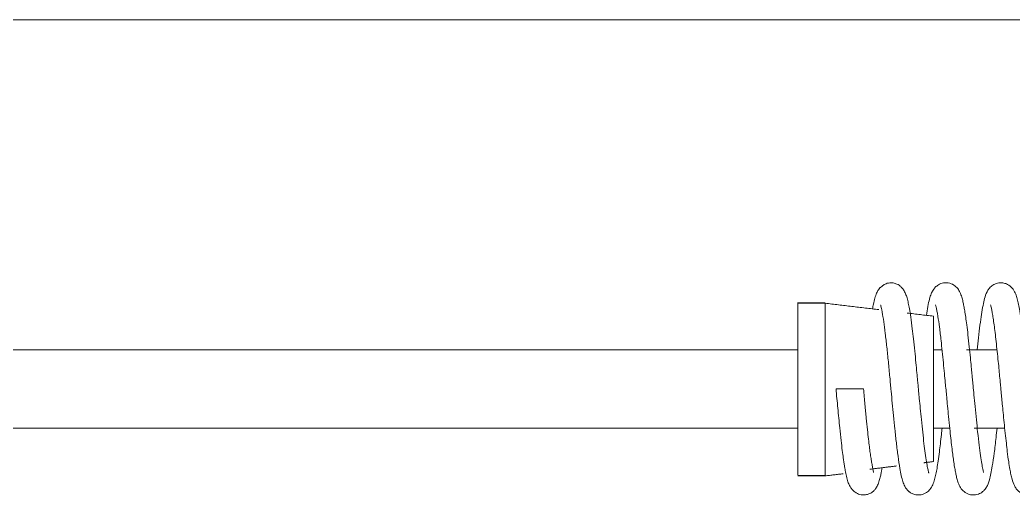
# Model space of a CAD drawing. Header units: inches. Extents: x 0.8 to 28.5, y 2.9 to 20.2.
# Drawn here: x 6.56 to 7.825, y 17.741 to 18.345 of the extents above; entities that cross this region are included whole.
import ezdxf

# ---------------------------------------------------------------- set-up
doc = ezdxf.new("R2010")
doc.units = ezdxf.units.IN
doc.header["$MEASUREMENT"] = 0
doc.layers.add('SLD-0', color=1, linetype='Continuous', lineweight=15)

msp = doc.modelspace()

# ---------------------------------------------------------------- linework, layer by layer
at = {"color": 7, "linetype": 'Continuous', "lineweight": 15}
for p, q in [((7.5509, 17.9858), (7.5509, 17.766)), ((7.5859, 17.9849), (7.5859, 17.9731)), ((7.7239, 17.9413), (7.7239, 17.9684)), ((7.5859, 17.953), (7.5859, 17.7652)), ((7.7239, 17.7834), (7.7239, 17.9413)), ((7.5997, 17.8759), (7.6347, 17.8759))]:
    msp.add_line(p, q, dxfattribs=at)
for p, q in [((7.5859, 17.9849), (7.5509, 17.9849)), ((7.5859, 17.7652), (7.5509, 17.7652))]:
    msp.add_line(p, q)
for points, knots in [([(7.7179, 17.7688), (7.7179, 17.7688), (7.7179, 17.7689), (7.7173, 17.7709), (7.7163, 17.7753), (7.7149, 17.783), (7.7133, 17.7935), (7.7117, 17.8062), (7.7101, 17.8206), (7.7085, 17.8359), (7.7071, 17.8504), (7.7059, 17.8625), (7.705, 17.8718), (7.7043, 17.8794), (7.7036, 17.8873), (7.7026, 17.8974), (7.7014, 17.9101), (7.6999, 17.9246), (7.6984, 17.9391), (7.6967, 17.9539), (7.695, 17.9669), (7.6933, 17.9775), (7.6918, 17.9852), (7.6903, 17.9914), (7.6884, 17.9971), (7.6861, 18.0016), (7.6836, 18.0049), (7.6805, 18.0076), (7.6768, 18.0096), (7.6732, 18.0107), (7.6698, 18.011), (7.6664, 18.0107), (7.6634, 18.0098), (7.6614, 18.0087), (7.6597, 18.0076), (7.6587, 18.0068), (7.658, 18.0063), (7.6571, 18.0055), (7.6563, 18.0049), (7.6553, 18.0042), (7.6535, 18.002), (7.6513, 17.9979), (7.6492, 17.9916), (7.6475, 17.9848), (7.6466, 17.9797), (7.6462, 17.9777)], [0, 0, 0, 0, 0.0115735, 0.0350872, 0.0672712, 0.1051138, 0.1454875, 0.182911, 0.2222325, 0.2622969, 0.2968272, 0.3245682, 0.345334, 0.359658, 0.375992, 0.3988175, 0.4281006, 0.463736, 0.5027219, 0.5382304, 0.5848068, 0.6233528, 0.6539722, 0.6845541, 0.7111016, 0.738305, 0.7583201, 0.7703742, 0.7798287, 0.7923838, 0.8000905, 0.8073253, 0.8147495, 0.8214078, 0.8262915, 0.8283383, 0.8303358, 0.832538, 0.8406344, 0.8524314, 0.8770574, 0.9080584, 0.9437873, 0.9773775, 1, 1, 1, 1]), ([(7.7876, 17.7694), (7.7877, 17.7694), (7.7877, 17.7696), (7.7867, 17.7733), (7.7853, 17.7805), (7.7837, 17.791), (7.782, 17.8044), (7.7802, 17.8199), (7.7784, 17.8366), (7.7769, 17.8526), (7.7755, 17.8673), (7.7744, 17.879), (7.7735, 17.8879), (7.7728, 17.8958), (7.7719, 17.9048), (7.7707, 17.9165), (7.7693, 17.9303), (7.7678, 17.9444), (7.7663, 17.9569), (7.7649, 17.9671), (7.7637, 17.975), (7.7625, 17.9814), (7.7613, 17.9873), (7.7599, 17.9929), (7.758, 17.9981), (7.7549, 18.0036), (7.7502, 18.0082), (7.743, 18.0112), (7.7348, 18.0108), (7.729, 18.0079), (7.7254, 18.0045), (7.7226, 18.0006), (7.7206, 17.9964), (7.7186, 17.99), (7.7167, 17.9813), (7.7154, 17.9733), (7.7148, 17.9695)], [0, 0, 0, 0, 0.014392, 0.052583, 0.090707, 0.129398, 0.171211, 0.216881, 0.255329, 0.295157, 0.329104, 0.355404, 0.374233, 0.388618, 0.409278, 0.436491, 0.470355, 0.509726, 0.545822, 0.577403, 0.606748, 0.63042, 0.654916, 0.683941, 0.715229, 0.738053, 0.76221, 0.784267, 0.804724, 0.823808, 0.839143, 0.851943, 0.878558, 0.91525, 0.959046, 1, 1, 1, 1]), ([(7.8576, 17.7694), (7.8577, 17.7695), (7.8577, 17.7697), (7.8566, 17.7739), (7.8555, 17.7797), (7.8542, 17.7874), (7.8528, 17.7974), (7.8513, 17.8103), (7.8495, 17.8264), (7.8477, 17.8444), (7.8459, 17.8624), (7.8444, 17.8781), (7.8432, 17.8912), (7.842, 17.9036), (7.8407, 17.917), (7.8392, 17.932), (7.8374, 17.9474), (7.8356, 17.9622), (7.8338, 17.9743), (7.8321, 17.9837), (7.8305, 17.9906), (7.8287, 17.9965), (7.8259, 18.0023), (7.8214, 18.0072), (7.816, 18.01), (7.8101, 18.0113), (7.8032, 18.0102), (7.7979, 18.007), (7.7944, 18.0034), (7.791, 17.9977), (7.7889, 17.9912), (7.7869, 17.9823), (7.7849, 17.9709), (7.783, 17.9572), (7.7812, 17.9421), (7.7801, 17.9308), (7.7795, 17.9256)], [0, 0, 0, 0, 0.018356, 0.046503, 0.074577, 0.102382, 0.129735, 0.165468, 0.203197, 0.242693, 0.281327, 0.313084, 0.337434, 0.360454, 0.388492, 0.421038, 0.458334, 0.49694, 0.536432, 0.566358, 0.596941, 0.625375, 0.654072, 0.677934, 0.689571, 0.702114, 0.719807, 0.736847, 0.754951, 0.77139, 0.810199, 0.847799, 0.885966, 0.925079, 0.966088, 1, 1, 1, 1]), ([(7.6566, 17.9825), (7.6566, 17.9825), (7.6564, 17.9828), (7.6569, 17.9813), (7.6577, 17.9781), (7.6588, 17.9721), (7.6605, 17.9621), (7.6624, 17.9469), (7.6644, 17.9295), (7.6663, 17.9106), (7.6682, 17.8916), (7.6698, 17.8739), (7.6714, 17.8575), (7.673, 17.8412), (7.6747, 17.8241), (7.6766, 17.8066), (7.6787, 17.7895), (7.6807, 17.7758), (7.6828, 17.7653), (7.6847, 17.758), (7.6868, 17.7526), (7.6891, 17.7489), (7.6911, 17.7467), (7.6925, 17.7454), (7.6937, 17.7445), (7.6949, 17.7437), (7.6966, 17.7427), (7.6989, 17.7417), (7.7028, 17.7408), (7.7085, 17.7408), (7.7152, 17.7437), (7.7205, 17.7489), (7.7231, 17.7539), (7.7253, 17.7604), (7.7269, 17.767), (7.7284, 17.7749), (7.7298, 17.7841), (7.7313, 17.7947), (7.7326, 17.8061), (7.7338, 17.8163), (7.7345, 17.8233), (7.7348, 17.8261)], [0, 0, 0, 0, 0.002987, 0.023293, 0.045404, 0.067426, 0.110719, 0.152588, 0.194005, 0.235151, 0.275297, 0.310502, 0.341104, 0.37368, 0.409971, 0.450303, 0.49376, 0.540354, 0.573144, 0.607465, 0.638913, 0.659927, 0.66966, 0.677211, 0.680075, 0.682453, 0.686679, 0.691651, 0.697773, 0.713407, 0.731406, 0.749082, 0.77903, 0.808798, 0.839151, 0.865803, 0.895396, 0.927814, 0.953889, 0.981683, 1, 1, 1, 1]), ([(7.7264, 17.9829), (7.7264, 17.983), (7.7263, 17.9831), (7.7268, 17.9816), (7.7276, 17.9785), (7.7285, 17.9738), (7.7298, 17.9664), (7.7315, 17.9546), (7.7333, 17.9393), (7.735, 17.9237), (7.7364, 17.9096), (7.7377, 17.8961), (7.7388, 17.8846), (7.7398, 17.8746), (7.7407, 17.8647), (7.7418, 17.8533), (7.7431, 17.8398), (7.7445, 17.826), (7.7459, 17.8131), (7.7471, 17.8022), (7.7483, 17.7928), (7.7495, 17.7842), (7.7506, 17.7767), (7.7518, 17.7702), (7.753, 17.7644), (7.7545, 17.7588), (7.7564, 17.7535), (7.7596, 17.7478), (7.7652, 17.7429), (7.773, 17.7403), (7.781, 17.7415), (7.7864, 17.7448), (7.7896, 17.7481), (7.7919, 17.7515), (7.7936, 17.7553), (7.7954, 17.7606), (7.7971, 17.7679), (7.799, 17.7788), (7.8012, 17.7939), (7.8032, 17.8106), (7.8044, 17.8221), (7.8048, 17.8261)], [0, 0, 0, 0, 0.005827, 0.025315, 0.048571, 0.071598, 0.093734, 0.135766, 0.179591, 0.210514, 0.242127, 0.270209, 0.293422, 0.311664, 0.329799, 0.352779, 0.380534, 0.413007, 0.440569, 0.46741, 0.491928, 0.514297, 0.540589, 0.56273, 0.584214, 0.609237, 0.636234, 0.6624, 0.682508, 0.702027, 0.721056, 0.737391, 0.750504, 0.761791, 0.782424, 0.809562, 0.842228, 0.87631, 0.923767, 0.973347, 1, 1, 1, 1]), ([(7.7964, 17.983), (7.7964, 17.9829), (7.7965, 17.9828), (7.7969, 17.9813), (7.7976, 17.9786), (7.7985, 17.9741), (7.7996, 17.9678), (7.8007, 17.9597), (7.802, 17.9502), (7.8033, 17.9392), (7.8046, 17.927), (7.8059, 17.9145), (7.8071, 17.9028), (7.8081, 17.892), (7.809, 17.8828), (7.8098, 17.874), (7.8106, 17.8657), (7.8115, 17.8561), (7.8126, 17.8451), (7.8138, 17.8325), (7.8152, 17.8194), (7.8166, 17.807), (7.818, 17.7948), (7.8195, 17.7836), (7.8211, 17.7741), (7.8224, 17.7669), (7.8241, 17.76), (7.8262, 17.7539), (7.829, 17.7491), (7.8318, 17.7457), (7.8361, 17.7427), (7.8404, 17.7412), (7.8435, 17.7409), (7.846, 17.7409), (7.848, 17.7412), (7.85, 17.7417), (7.852, 17.7425), (7.8535, 17.7433), (7.8547, 17.7441), (7.8555, 17.7447), (7.8562, 17.7452), (7.8573, 17.7461), (7.8585, 17.7471), (7.8601, 17.7487), (7.8623, 17.7523), (7.8647, 17.7585), (7.8669, 17.7673), (7.8688, 17.7773), (7.8704, 17.7879), (7.8719, 17.8003), (7.8734, 17.8128), (7.8744, 17.8224), (7.8748, 17.8261)], [0, 0, 0, 0, 0.010989, 0.027059, 0.046778, 0.070093, 0.095332, 0.121399, 0.148098, 0.175513, 0.203698, 0.231549, 0.255762, 0.275984, 0.296559, 0.310342, 0.32761, 0.345457, 0.367486, 0.393593, 0.423346, 0.451966, 0.478284, 0.513797, 0.544375, 0.569907, 0.594334, 0.630857, 0.650211, 0.666073, 0.678773, 0.68944, 0.697696, 0.701299, 0.705094, 0.709204, 0.713694, 0.718232, 0.720176, 0.722042, 0.723989, 0.726151, 0.734706, 0.746735, 0.774426, 0.809885, 0.84618, 0.879381, 0.909984, 0.937932, 0.9757, 1, 1, 1, 1]), ([(7.5997, 17.8759), (7.6, 17.8719), (7.6008, 17.8636), (7.602, 17.8512), (7.6032, 17.8386), (7.6046, 17.8247), (7.6061, 17.8107), (7.6076, 17.798), (7.6088, 17.7889), (7.6098, 17.7822), (7.6107, 17.7763), (7.6119, 17.7695), (7.6132, 17.7638), (7.6143, 17.7595), (7.6153, 17.7564), (7.6162, 17.7543), (7.6171, 17.7525), (7.6177, 17.7514), (7.6188, 17.7499), (7.6201, 17.7482), (7.6219, 17.7462), (7.6243, 17.7442), (7.6269, 17.7426), (7.6298, 17.7414), (7.6329, 17.7409), (7.6359, 17.7409), (7.6393, 17.7414), (7.6423, 17.7424), (7.6449, 17.7439), (7.6465, 17.7451), (7.6482, 17.7466), (7.6504, 17.7492), (7.6528, 17.7534), (7.6548, 17.7588), (7.6563, 17.7644), (7.6574, 17.7696), (7.658, 17.773), (7.6584, 17.7751), (7.6584, 17.7756)], [0, 0, 0, 0, 0.043281, 0.088301, 0.134825, 0.182818, 0.24754, 0.304041, 0.351589, 0.381359, 0.411831, 0.452729, 0.504788, 0.534298, 0.557635, 0.581995, 0.586378, 0.589851, 0.596727, 0.607034, 0.621437, 0.640271, 0.663408, 0.68479, 0.702137, 0.71555, 0.726288, 0.744151, 0.757671, 0.763978, 0.773179, 0.800961, 0.840944, 0.888756, 0.92982, 0.963456, 0.992424, 1, 1, 1, 1]), ([(7.6475, 17.7697), (7.6474, 17.7701), (7.6474, 17.7708), (7.6463, 17.7754), (7.6453, 17.7811), (7.6443, 17.7873), (7.6432, 17.7944), (7.6422, 17.8025), (7.641, 17.8123), (7.6397, 17.8243), (7.6382, 17.839), (7.6365, 17.8565), (7.6353, 17.8692), (7.6347, 17.8759)], [0, 0, 0, 0, 0.106324, 0.191165, 0.262768, 0.333873, 0.40552, 0.475972, 0.554199, 0.645893, 0.750452, 0.868586, 1, 1, 1, 1])]:
    msp.add_open_spline(points, degree=3, knots=knots, dxfattribs=at)
for points in [[(7.6541, 17.9767), (7.5859, 17.9849)], [(7.5859, 17.953), (7.5859, 17.9731)], [(7.7239, 17.9684), (7.6903, 17.9724)], [(7.5509, 17.9256), (2.9851, 17.9256)], [(7.731, 17.9256), (7.7239, 17.9256)], [(7.7348, 17.9256), (7.7239, 17.9256)], [(7.801, 17.9256), (7.766, 17.9256)], [(7.8048, 17.9256), (7.7698, 17.9256)], [(2.9851, 17.8261), (7.5509, 17.8261)], [(7.7239, 17.8261), (7.7408, 17.8261)], [(7.7239, 17.8261), (7.7445, 17.8261)], [(7.7758, 17.8261), (7.8108, 17.8261)], [(7.7796, 17.8261), (7.8145, 17.8261)], [(7.6429, 17.7737), (7.6768, 17.7778)], [(7.7114, 17.7819), (7.7239, 17.7834)], [(7.6086, 17.7679), (7.5859, 17.7652)]]:
    msp.add_open_spline(points, degree=1, dxfattribs=at)
at = {"layer": 'SLD-0'}
msp.add_line((11.9791, 18.3454), (1.7495, 18.3454), dxfattribs=at)

doc.saveas('drawing.dxf')
